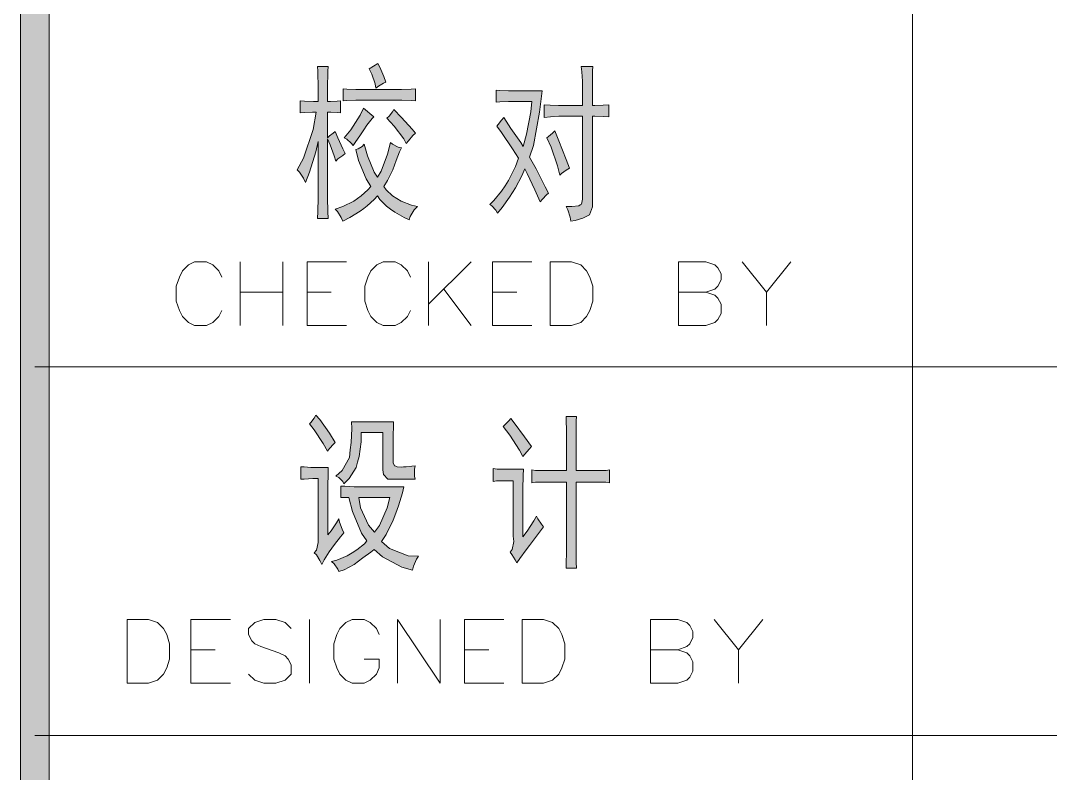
# Model space of a CAD drawing. Header units: millimetres. Extents: x 0 to 414, y 0 to 292.
# Drawn here: x 354.72 to 371.81, y 79.54 to 92.02 of the extents above; entities that cross this region are included whole.
import ezdxf

# ---------------------------------------------------------------- set-up
doc = ezdxf.new("R2010")
doc.units = ezdxf.units.MM

msp = doc.modelspace()

# ---------------------------------------------------------------- hatches: boundary and pattern name
h = msp.add_hatch(color=0)
h.dxf.hatch_style = 2
h.paths.add_polyline_path([(355.194306, 9.846028), (354.721583, 9.846028), (354.721583, 282.620861), (355.194306, 282.620861)])
h = msp.add_hatch(color=0)
h.dxf.hatch_style = 2
h.paths.add_polyline_path([(359.656944, 90.681528), (359.656944, 90.896722), (359.653417, 91.186), (359.649889, 91.260083), (359.826278, 91.260083), (359.819222, 91.186), (359.815694, 90.896722), (359.815694, 90.681528), (359.865083, 90.681528), (359.974444, 90.688583), (360.030889, 90.692111), (360.030889, 90.494556), (359.977972, 90.498083), (359.868611, 90.505139), (359.815694, 90.505139), (359.815694, 90.081806), (359.843917, 90.110028), (359.907417, 90.159417), (359.942694, 90.184111), (359.985028, 90.078278), (360.069694, 89.894833), (360.1085, 89.817222), (360.066167, 89.789), (359.985028, 89.729028), (359.94975, 89.69375), (359.925056, 89.781944), (359.858028, 89.965389), (359.815694, 90.060639), (359.815694, 89.196333), (359.815694, 89.083444), (359.819222, 88.857667), (359.826278, 88.74125), (359.649889, 88.74125), (359.653417, 88.857667), (359.656944, 89.083444), (359.656944, 89.196333), (359.656944, 90.018306), (359.621667, 89.848972), (359.515833, 89.510306), (359.448806, 89.340972), (359.417056, 89.408), (359.3465, 89.510306), (359.307694, 89.549111), (359.417056, 89.739611), (359.575806, 90.215861), (359.625194, 90.505139), (359.561694, 90.505139), (359.431167, 90.498083), (359.357083, 90.494556), (359.357083, 90.692111), (359.431167, 90.688583), (359.579333, 90.681528)])
h = msp.add_hatch(color=0)
h.dxf.hatch_style = 2
h.paths.add_polyline_path([(360.64825, 91.313), (360.68, 91.253028), (360.747028, 91.097806), (360.782306, 91.002556), (360.7435, 90.988444), (360.658833, 90.935528), (360.6165, 90.903778), (360.602389, 90.974333), (360.549472, 91.136611), (360.507139, 91.224806)])
h = msp.add_hatch(color=0)
h.dxf.hatch_style = 2
h.paths.add_polyline_path([(363.4105, 90.625083), (363.509278, 90.621556), (363.646861, 90.6145), (363.685667, 90.6145), (364.041972, 90.6145), (364.041972, 90.949639), (364.041972, 91.020194), (364.034917, 91.175417), (364.024333, 91.260083), (364.214833, 91.260083), (364.211306, 91.193056), (364.207778, 91.02725), (364.207778, 90.924944), (364.207778, 90.6145), (364.250111, 90.6145), (364.387694, 90.621556), (364.482944, 90.625083), (364.482944, 90.427528), (364.387694, 90.431056), (364.250111, 90.438111), (364.207778, 90.438111), (364.207778, 89.041111), (364.211306, 88.935278), (364.161917, 88.801222), (364.105472, 88.773), (364.049028, 88.748306), (363.922028, 88.7095), (363.851472, 88.695389), (363.837361, 88.762417), (363.802083, 88.885889), (363.773861, 88.942333), (363.865583, 88.942333), (363.982, 88.952917), (364.003167, 88.967028), (364.027861, 88.981139), (364.0455, 89.062278), (364.041972, 89.129306), (364.041972, 90.438111), (363.692722, 90.438111), (363.653917, 90.438111), (363.512806, 90.427528), (363.4105, 90.416944)])
h = msp.add_hatch(color=0)
h.dxf.hatch_style = 2
h.paths.add_polyline_path([(360.955167, 90.882611), (361.039833, 90.882611), (361.198583, 90.886139), (361.272667, 90.893194), (361.272667, 90.692111), (361.205639, 90.699167), (361.046889, 90.702694), (360.955167, 90.702694), (360.366028, 90.702694), (360.281361, 90.702694), (360.136722, 90.699167), (360.073222, 90.692111), (360.073222, 90.893194), (360.136722, 90.886139), (360.281361, 90.882611), (360.366028, 90.882611)])
h = msp.add_hatch(color=0)
h.dxf.hatch_style = 2
h.paths.add_polyline_path([(362.609694, 90.872028), (362.673194, 90.864972), (362.817833, 90.857917), (362.9025, 90.857917), (363.375222, 90.857917), (363.332889, 90.505139), (363.230583, 89.954806), (363.167083, 89.760778), (363.272917, 89.56675), (363.424611, 89.266889), (363.477528, 89.161056), (363.445778, 89.136361), (363.37875, 89.062278), (363.343472, 89.019944), (363.255278, 89.2175), (363.128278, 89.489139), (363.085944, 89.563222), (363.036556, 89.446806), (362.93425, 89.252778), (362.884861, 89.175167), (362.835472, 89.097556), (362.712, 88.924694), (362.634389, 88.829444), (362.606167, 88.878833), (362.539139, 88.952917), (362.503861, 88.974083), (362.574417, 89.041111), (362.701417, 89.196333), (362.761389, 89.284528), (362.817833, 89.372722), (362.930722, 89.602028), (362.983639, 89.739611), (362.884861, 89.898361), (362.701417, 90.166472), (362.620278, 90.272306), (362.644972, 90.300528), (362.701417, 90.371083), (362.736694, 90.416944), (362.856639, 90.237028), (363.018917, 90.000667), (363.06125, 89.937167), (363.114167, 90.13825), (363.184722, 90.508667), (363.202361, 90.681528), (362.9025, 90.681528), (362.817833, 90.681528), (362.673194, 90.678), (362.609694, 90.670944)])
h = msp.add_hatch(color=0)
h.dxf.hatch_style = 2
h.paths.add_polyline_path([(360.581222, 90.427528), (360.553, 90.399306), (360.468333, 90.289944), (360.415417, 90.212333), (360.3625, 90.131194), (360.274306, 90.000667), (360.239028, 89.951278), (360.207278, 89.990083), (360.133194, 90.057111), (360.090861, 90.081806), (360.200222, 90.212333), (360.355444, 90.45575), (360.408361, 90.572167)])
h = msp.add_hatch(color=0)
h.dxf.hatch_style = 2
h.paths.add_polyline_path([(360.912833, 90.547472), (361.039833, 90.416944), (361.216222, 90.222917), (361.272667, 90.159417), (361.230333, 90.117083), (361.15625, 90.028889), (361.120972, 89.983028), (361.082167, 90.060639), (360.919889, 90.272306), (360.796417, 90.406361), (360.835222, 90.438111), (360.891667, 90.508667)])
h = msp.add_hatch(color=0)
h.dxf.hatch_style = 2
h.paths.add_polyline_path([(363.583361, 90.194694), (363.653917, 90.028889), (363.773861, 89.718444), (363.826778, 89.573806), (363.770333, 89.545583), (363.692722, 89.489139), (363.668028, 89.460917), (363.629222, 89.612611), (363.523389, 89.923056), (363.452833, 90.081806), (363.481056, 90.099444), (363.548083, 90.155889)])
h = msp.add_hatch(color=0)
h.dxf.hatch_style = 2
h.paths.add_polyline_path([(360.422472, 89.972444), (360.478917, 89.781944), (360.58475, 89.510306), (360.641194, 89.429167), (360.701167, 89.524417), (360.810528, 89.810167), (360.856389, 90.004194), (360.891667, 89.972444), (360.983389, 89.926583), (361.039833, 89.916), (361.008083, 89.848972), (360.955167, 89.704333), (360.926944, 89.626722), (360.898722, 89.549111), (360.810528, 89.372722), (360.747028, 89.273944), (360.785833, 89.2175), (360.891667, 89.118722), (360.96575, 89.072861), (361.036306, 89.030528), (361.205639, 88.9635), (361.304417, 88.942333), (361.2515, 88.885889), (361.184472, 88.773), (361.170361, 88.720083), (361.085694, 88.758889), (360.930472, 88.847083), (360.859917, 88.896472), (360.792889, 88.945861), (360.68, 89.05875), (360.641194, 89.118722), (360.58475, 89.05875), (360.471861, 88.952917), (360.415417, 88.907056), (360.355444, 88.864722), (360.182583, 88.758889), (360.066167, 88.695389), (360.041472, 88.758889), (359.977972, 88.857667), (359.942694, 88.896472), (360.066167, 88.942333), (360.249611, 89.030528), (360.309583, 89.072861), (360.373083, 89.118722), (360.482444, 89.2175), (360.531833, 89.273944), (360.454222, 89.400944), (360.327222, 89.704333), (360.281361, 89.88425), (360.320167, 89.894833), (360.390722, 89.937167)])
h = msp.add_hatch(color=0)
h.dxf.hatch_style = 2
h.paths.add_polyline_path([(359.618139, 85.481583), (359.685167, 85.4075), (359.847444, 85.181722), (359.942694, 85.0265), (359.910944, 84.998278), (359.843917, 84.924194), (359.812167, 84.881861), (359.741611, 85.008861), (359.589917, 85.234639), (359.512306, 85.336944), (359.537, 85.358111), (359.589917, 85.428667)])
h = msp.add_hatch(color=0)
h.dxf.hatch_style = 2
h.paths.add_polyline_path([(363.777389, 84.560833), (363.777389, 85.114694), (363.777389, 85.224056), (363.773861, 85.396917), (363.770333, 85.456889), (363.943194, 85.456889), (363.939667, 85.386333), (363.936139, 85.259333), (363.936139, 85.202889), (363.936139, 84.560833), (364.278333, 84.560833), (364.327722, 84.560833), (364.437083, 84.564361), (364.493528, 84.571417), (364.493528, 84.35975), (364.430028, 84.366806), (364.327722, 84.370333), (364.285389, 84.370333), (363.936139, 84.370333), (363.936139, 83.262611), (363.936139, 83.195583), (363.939667, 83.033306), (363.943194, 82.941583), (363.770333, 82.941583), (363.773861, 83.033306), (363.777389, 83.188528), (363.777389, 83.252028), (363.777389, 84.370333), (363.452833, 84.370333), (363.392861, 84.370333), (363.265861, 84.366806), (363.205889, 84.35975), (363.205889, 84.571417), (363.265861, 84.564361), (363.382278, 84.560833), (363.438722, 84.560833)])
h = msp.add_hatch(color=0)
h.dxf.hatch_style = 2
h.paths.add_polyline_path([(360.884611, 84.416194), (360.814056, 84.416194), (360.739972, 84.493806), (360.732917, 84.571417), (360.732917, 85.192306), (360.369556, 85.192306), (360.369556, 85.037083), (360.341333, 84.793667), (360.313111, 84.701944), (360.288417, 84.61375), (360.172, 84.430306), (360.083806, 84.338583), (360.069694, 84.377389), (360.002667, 84.444417), (359.953278, 84.469111), (360.055583, 84.564361), (360.175528, 84.779556), (360.189639, 84.903028), (360.20375, 85.0265), (360.214333, 85.259333), (360.210806, 85.368694), (360.909306, 85.368694), (360.905778, 85.301667), (360.90225, 85.135861), (360.90225, 85.037083), (360.90225, 84.737222), (360.90225, 84.691361), (360.923417, 84.638444), (360.944583, 84.631389), (360.969278, 84.624333), (361.032778, 84.617278), (361.075111, 84.620806), (361.117444, 84.624333), (361.212694, 84.631389), (361.265611, 84.638444), (361.258556, 84.582), (361.258556, 84.469111), (361.265611, 84.416194)])
h = msp.add_hatch(color=0)
h.dxf.hatch_style = 2
h.paths.add_polyline_path([(362.856639, 85.425139), (362.909556, 85.351056), (363.078889, 85.118222), (363.195306, 84.959472), (363.160028, 84.913611), (363.089472, 84.832472), (363.054194, 84.793667), (363.001278, 84.8995), (362.839, 85.146444), (362.729639, 85.291083), (362.757861, 85.319306), (362.821361, 85.386333)])
h = msp.add_hatch(color=0)
h.dxf.hatch_style = 2
h.paths.add_polyline_path([(359.826278, 84.61375), (359.82275, 84.514972), (359.819222, 84.292722), (359.819222, 84.172778), (359.819222, 83.495444), (359.872139, 83.562472), (359.963861, 83.693), (360.002667, 83.760028), (360.01325, 83.707111), (360.055583, 83.590694), (360.083806, 83.527194), (360.030889, 83.460167), (359.932111, 83.333167), (359.88625, 83.273194), (359.840389, 83.213222), (359.755722, 83.079167), (359.720444, 83.005083), (359.688694, 83.068583), (359.628722, 83.163833), (359.593444, 83.195583), (359.628722, 83.241444), (359.660472, 83.368444), (359.660472, 83.449583), (359.660472, 84.426778), (359.572278, 84.426778), (359.427639, 84.419722), (359.371194, 84.416194), (359.371194, 84.624333), (359.424111, 84.620806), (359.537, 84.61375), (359.593444, 84.61375)])
h = msp.add_hatch(color=0)
h.dxf.hatch_style = 2
h.paths.add_polyline_path([(363.064778, 84.582), (363.057722, 84.476167), (363.054194, 84.253917), (363.054194, 84.1375), (363.054194, 83.460167), (363.12475, 83.555417), (363.237639, 83.728278), (363.279972, 83.805889), (363.304667, 83.760028), (363.361111, 83.671833), (363.396389, 83.6295), (363.163556, 83.319056), (363.110639, 83.244972), (363.004806, 83.100333), (362.955417, 83.029778), (362.927194, 83.079167), (362.87075, 83.167361), (362.846056, 83.206167), (362.874278, 83.252028), (362.9025, 83.382556), (362.895444, 83.474278), (362.895444, 84.3915), (362.786083, 84.3915), (362.61675, 84.387972), (362.563833, 84.380917), (362.563833, 84.592583), (362.630861, 84.585528), (362.722583, 84.582), (362.747278, 84.582)])
h = msp.add_hatch(color=0)
h.paths.add_polyline_path([(360.034417, 84.303306), (360.101444, 84.299778), (360.253139, 84.292722), (360.334278, 84.292722), (361.082167, 84.292722), (361.057472, 84.193944), (360.990444, 83.975222), (360.944583, 83.855278), (360.90225, 83.735333), (360.785833, 83.498972), (360.708222, 83.382556), (360.842278, 83.266139), (361.149194, 83.146194), (361.325583, 83.139139), (361.290306, 83.08975), (361.240917, 82.973333), (361.223278, 82.906306), (361.046889, 82.955694), (360.725861, 83.128556), (360.58475, 83.252028), (360.531833, 83.206167), (360.401306, 83.110917), (360.327222, 83.058), (360.253139, 83.005083), (360.090861, 82.916889), (360.002667, 82.885139), (359.985028, 82.927472), (359.921528, 83.012139), (359.879194, 83.050944), (359.967389, 83.072111), (360.14025, 83.146194), (360.221389, 83.195583), (360.302528, 83.244972), (360.426, 83.34375), (360.468333, 83.396667), (360.376611, 83.523667), (360.228444, 83.8835), (360.168472, 84.116333), (360.034417, 84.116333)])
h.paths.add_polyline_path([(360.591806, 83.537778), (360.676472, 83.650667), (360.803472, 83.939944), (360.849333, 84.116333), (360.334278, 84.116333), (360.3625, 83.943472), (360.493028, 83.654194)])

# ---------------------------------------------------------------- linework, layer by layer
at = {"color": 0, "lineweight": 0}
for points in [[(355.194306, 9.846028), (354.721583, 9.846028), (354.721583, 282.620861), (355.194306, 282.620861)], [(359.656944, 90.681528), (359.656944, 90.896722), (359.653417, 91.186), (359.649889, 91.260083), (359.826278, 91.260083), (359.819222, 91.186), (359.815694, 90.896722), (359.815694, 90.681528), (359.865083, 90.681528), (359.974444, 90.688583), (360.030889, 90.692111), (360.030889, 90.494556), (359.977972, 90.498083), (359.868611, 90.505139), (359.815694, 90.505139), (359.815694, 90.081806), (359.843917, 90.110028), (359.907417, 90.159417), (359.942694, 90.184111), (359.985028, 90.078278), (360.069694, 89.894833), (360.1085, 89.817222), (360.066167, 89.789), (359.985028, 89.729028), (359.94975, 89.69375), (359.925056, 89.781944), (359.858028, 89.965389), (359.815694, 90.060639), (359.815694, 89.196333), (359.815694, 89.083444), (359.819222, 88.857667), (359.826278, 88.74125), (359.649889, 88.74125), (359.653417, 88.857667), (359.656944, 89.083444), (359.656944, 89.196333), (359.656944, 90.018306), (359.621667, 89.848972), (359.515833, 89.510306), (359.448806, 89.340972), (359.417056, 89.408), (359.3465, 89.510306), (359.307694, 89.549111), (359.417056, 89.739611), (359.575806, 90.215861), (359.625194, 90.505139), (359.561694, 90.505139), (359.431167, 90.498083), (359.357083, 90.494556), (359.357083, 90.692111), (359.431167, 90.688583), (359.579333, 90.681528)], [(360.64825, 91.313), (360.68, 91.253028), (360.747028, 91.097806), (360.782306, 91.002556), (360.7435, 90.988444), (360.658833, 90.935528), (360.6165, 90.903778), (360.602389, 90.974333), (360.549472, 91.136611), (360.507139, 91.224806)], [(363.4105, 90.625083), (363.509278, 90.621556), (363.646861, 90.6145), (363.685667, 90.6145), (364.041972, 90.6145), (364.041972, 90.949639), (364.041972, 91.020194), (364.034917, 91.175417), (364.024333, 91.260083), (364.214833, 91.260083), (364.211306, 91.193056), (364.207778, 91.02725), (364.207778, 90.924944), (364.207778, 90.6145), (364.250111, 90.6145), (364.387694, 90.621556), (364.482944, 90.625083), (364.482944, 90.427528), (364.387694, 90.431056), (364.250111, 90.438111), (364.207778, 90.438111), (364.207778, 89.041111), (364.211306, 88.935278), (364.161917, 88.801222), (364.105472, 88.773), (364.049028, 88.748306), (363.922028, 88.7095), (363.851472, 88.695389), (363.837361, 88.762417), (363.802083, 88.885889), (363.773861, 88.942333), (363.865583, 88.942333), (363.982, 88.952917), (364.003167, 88.967028), (364.027861, 88.981139), (364.0455, 89.062278), (364.041972, 89.129306), (364.041972, 90.438111), (363.692722, 90.438111), (363.653917, 90.438111), (363.512806, 90.427528), (363.4105, 90.416944)], [(360.955167, 90.882611), (361.039833, 90.882611), (361.198583, 90.886139), (361.272667, 90.893194), (361.272667, 90.692111), (361.205639, 90.699167), (361.046889, 90.702694), (360.955167, 90.702694), (360.366028, 90.702694), (360.281361, 90.702694), (360.136722, 90.699167), (360.073222, 90.692111), (360.073222, 90.893194), (360.136722, 90.886139), (360.281361, 90.882611), (360.366028, 90.882611)], [(362.609694, 90.872028), (362.673194, 90.864972), (362.817833, 90.857917), (362.9025, 90.857917), (363.375222, 90.857917), (363.332889, 90.505139), (363.230583, 89.954806), (363.167083, 89.760778), (363.272917, 89.56675), (363.424611, 89.266889), (363.477528, 89.161056), (363.445778, 89.136361), (363.37875, 89.062278), (363.343472, 89.019944), (363.255278, 89.2175), (363.128278, 89.489139), (363.085944, 89.563222), (363.036556, 89.446806), (362.93425, 89.252778), (362.884861, 89.175167), (362.835472, 89.097556), (362.712, 88.924694), (362.634389, 88.829444), (362.606167, 88.878833), (362.539139, 88.952917), (362.503861, 88.974083), (362.574417, 89.041111), (362.701417, 89.196333), (362.761389, 89.284528), (362.817833, 89.372722), (362.930722, 89.602028), (362.983639, 89.739611), (362.884861, 89.898361), (362.701417, 90.166472), (362.620278, 90.272306), (362.644972, 90.300528), (362.701417, 90.371083), (362.736694, 90.416944), (362.856639, 90.237028), (363.018917, 90.000667), (363.06125, 89.937167), (363.114167, 90.13825), (363.184722, 90.508667), (363.202361, 90.681528), (362.9025, 90.681528), (362.817833, 90.681528), (362.673194, 90.678), (362.609694, 90.670944)], [(360.581222, 90.427528), (360.553, 90.399306), (360.468333, 90.289944), (360.415417, 90.212333), (360.3625, 90.131194), (360.274306, 90.000667), (360.239028, 89.951278), (360.207278, 89.990083), (360.133194, 90.057111), (360.090861, 90.081806), (360.200222, 90.212333), (360.355444, 90.45575), (360.408361, 90.572167)], [(360.912833, 90.547472), (361.039833, 90.416944), (361.216222, 90.222917), (361.272667, 90.159417), (361.230333, 90.117083), (361.15625, 90.028889), (361.120972, 89.983028), (361.082167, 90.060639), (360.919889, 90.272306), (360.796417, 90.406361), (360.835222, 90.438111), (360.891667, 90.508667)], [(363.583361, 90.194694), (363.653917, 90.028889), (363.773861, 89.718444), (363.826778, 89.573806), (363.770333, 89.545583), (363.692722, 89.489139), (363.668028, 89.460917), (363.629222, 89.612611), (363.523389, 89.923056), (363.452833, 90.081806), (363.481056, 90.099444), (363.548083, 90.155889)], [(360.422472, 89.972444), (360.478917, 89.781944), (360.58475, 89.510306), (360.641194, 89.429167), (360.701167, 89.524417), (360.810528, 89.810167), (360.856389, 90.004194), (360.891667, 89.972444), (360.983389, 89.926583), (361.039833, 89.916), (361.008083, 89.848972), (360.955167, 89.704333), (360.926944, 89.626722), (360.898722, 89.549111), (360.810528, 89.372722), (360.747028, 89.273944), (360.785833, 89.2175), (360.891667, 89.118722), (360.96575, 89.072861), (361.036306, 89.030528), (361.205639, 88.9635), (361.304417, 88.942333), (361.2515, 88.885889), (361.184472, 88.773), (361.170361, 88.720083), (361.085694, 88.758889), (360.930472, 88.847083), (360.859917, 88.896472), (360.792889, 88.945861), (360.68, 89.05875), (360.641194, 89.118722), (360.58475, 89.05875), (360.471861, 88.952917), (360.415417, 88.907056), (360.355444, 88.864722), (360.182583, 88.758889), (360.066167, 88.695389), (360.041472, 88.758889), (359.977972, 88.857667), (359.942694, 88.896472), (360.066167, 88.942333), (360.249611, 89.030528), (360.309583, 89.072861), (360.373083, 89.118722), (360.482444, 89.2175), (360.531833, 89.273944), (360.454222, 89.400944), (360.327222, 89.704333), (360.281361, 89.88425), (360.320167, 89.894833), (360.390722, 89.937167)], [(363.509278, 86.966778), (363.509278, 88.025111), (363.862056, 88.025111), (364.01375, 87.972194), (364.112528, 87.873417), (364.165444, 87.771111), (364.214833, 87.619417), (364.214833, 87.368944), (364.165444, 87.21725), (364.112528, 87.114944), (364.01375, 87.016167), (363.862056, 86.966778)], [(359.618139, 85.481583), (359.685167, 85.4075), (359.847444, 85.181722), (359.942694, 85.0265), (359.910944, 84.998278), (359.843917, 84.924194), (359.812167, 84.881861), (359.741611, 85.008861), (359.589917, 85.234639), (359.512306, 85.336944), (359.537, 85.358111), (359.589917, 85.428667)], [(363.777389, 84.560833), (363.777389, 85.114694), (363.777389, 85.224056), (363.773861, 85.396917), (363.770333, 85.456889), (363.943194, 85.456889), (363.939667, 85.386333), (363.936139, 85.259333), (363.936139, 85.202889), (363.936139, 84.560833), (364.278333, 84.560833), (364.327722, 84.560833), (364.437083, 84.564361), (364.493528, 84.571417), (364.493528, 84.35975), (364.430028, 84.366806), (364.327722, 84.370333), (364.285389, 84.370333), (363.936139, 84.370333), (363.936139, 83.262611), (363.936139, 83.195583), (363.939667, 83.033306), (363.943194, 82.941583), (363.770333, 82.941583), (363.773861, 83.033306), (363.777389, 83.188528), (363.777389, 83.252028), (363.777389, 84.370333), (363.452833, 84.370333), (363.392861, 84.370333), (363.265861, 84.366806), (363.205889, 84.35975), (363.205889, 84.571417), (363.265861, 84.564361), (363.382278, 84.560833), (363.438722, 84.560833)], [(360.884611, 84.416194), (360.814056, 84.416194), (360.739972, 84.493806), (360.732917, 84.571417), (360.732917, 85.192306), (360.369556, 85.192306), (360.369556, 85.037083), (360.341333, 84.793667), (360.313111, 84.701944), (360.288417, 84.61375), (360.172, 84.430306), (360.083806, 84.338583), (360.069694, 84.377389), (360.002667, 84.444417), (359.953278, 84.469111), (360.055583, 84.564361), (360.175528, 84.779556), (360.189639, 84.903028), (360.20375, 85.0265), (360.214333, 85.259333), (360.210806, 85.368694), (360.909306, 85.368694), (360.905778, 85.301667), (360.90225, 85.135861), (360.90225, 85.037083), (360.90225, 84.737222), (360.90225, 84.691361), (360.923417, 84.638444), (360.944583, 84.631389), (360.969278, 84.624333), (361.032778, 84.617278), (361.075111, 84.620806), (361.117444, 84.624333), (361.212694, 84.631389), (361.265611, 84.638444), (361.258556, 84.582), (361.258556, 84.469111), (361.265611, 84.416194)], [(362.856639, 85.425139), (362.909556, 85.351056), (363.078889, 85.118222), (363.195306, 84.959472), (363.160028, 84.913611), (363.089472, 84.832472), (363.054194, 84.793667), (363.001278, 84.8995), (362.839, 85.146444), (362.729639, 85.291083), (362.757861, 85.319306), (362.821361, 85.386333)], [(359.826278, 84.61375), (359.82275, 84.514972), (359.819222, 84.292722), (359.819222, 84.172778), (359.819222, 83.495444), (359.872139, 83.562472), (359.963861, 83.693), (360.002667, 83.760028), (360.01325, 83.707111), (360.055583, 83.590694), (360.083806, 83.527194), (360.030889, 83.460167), (359.932111, 83.333167), (359.88625, 83.273194), (359.840389, 83.213222), (359.755722, 83.079167), (359.720444, 83.005083), (359.688694, 83.068583), (359.628722, 83.163833), (359.593444, 83.195583), (359.628722, 83.241444), (359.660472, 83.368444), (359.660472, 83.449583), (359.660472, 84.426778), (359.572278, 84.426778), (359.427639, 84.419722), (359.371194, 84.416194), (359.371194, 84.624333), (359.424111, 84.620806), (359.537, 84.61375), (359.593444, 84.61375)], [(363.064778, 84.582), (363.057722, 84.476167), (363.054194, 84.253917), (363.054194, 84.1375), (363.054194, 83.460167), (363.12475, 83.555417), (363.237639, 83.728278), (363.279972, 83.805889), (363.304667, 83.760028), (363.361111, 83.671833), (363.396389, 83.6295), (363.163556, 83.319056), (363.110639, 83.244972), (363.004806, 83.100333), (362.955417, 83.029778), (362.927194, 83.079167), (362.87075, 83.167361), (362.846056, 83.206167), (362.874278, 83.252028), (362.9025, 83.382556), (362.895444, 83.474278), (362.895444, 84.3915), (362.786083, 84.3915), (362.61675, 84.387972), (362.563833, 84.380917), (362.563833, 84.592583), (362.630861, 84.585528), (362.722583, 84.582), (362.747278, 84.582)], [(360.034417, 84.303306), (360.101444, 84.299778), (360.253139, 84.292722), (360.334278, 84.292722), (361.082167, 84.292722), (361.057472, 84.193944), (360.990444, 83.975222), (360.944583, 83.855278), (360.90225, 83.735333), (360.785833, 83.498972), (360.708222, 83.382556), (360.842278, 83.266139), (361.149194, 83.146194), (361.325583, 83.139139), (361.290306, 83.08975), (361.240917, 82.973333), (361.223278, 82.906306), (361.046889, 82.955694), (360.725861, 83.128556), (360.58475, 83.252028), (360.531833, 83.206167), (360.401306, 83.110917), (360.327222, 83.058), (360.253139, 83.005083), (360.090861, 82.916889), (360.002667, 82.885139), (359.985028, 82.927472), (359.921528, 83.012139), (359.879194, 83.050944), (359.967389, 83.072111), (360.14025, 83.146194), (360.221389, 83.195583), (360.302528, 83.244972), (360.426, 83.34375), (360.468333, 83.396667), (360.376611, 83.523667), (360.228444, 83.8835), (360.168472, 84.116333), (360.034417, 84.116333)], [(360.591806, 83.537778), (360.676472, 83.650667), (360.803472, 83.939944), (360.849333, 84.116333), (360.334278, 84.116333), (360.3625, 83.943472), (360.493028, 83.654194)], [(356.489, 81.033056), (356.489, 82.091389), (356.841778, 82.091389), (356.993472, 82.042), (357.09225, 81.939694), (357.145167, 81.840917), (357.194556, 81.689222), (357.194556, 81.435222), (357.145167, 81.287056), (357.09225, 81.18475), (356.993472, 81.082444), (356.841778, 81.033056)], [(363.043611, 81.033056), (363.043611, 82.091389), (363.396389, 82.091389), (363.548083, 82.042), (363.650389, 81.939694), (363.699778, 81.840917), (363.749167, 81.689222), (363.749167, 81.435222), (363.699778, 81.287056), (363.650389, 81.18475), (363.548083, 81.082444), (363.396389, 81.033056)]]:
    msp.add_lwpolyline(points, close=True, dxfattribs=at)
for points in [[(369.517083, 67.133611), (369.517083, 114.980861)], [(358.062389, 87.771111), (358.013, 87.873417), (357.910694, 87.972194), (357.808389, 88.025111), (357.607306, 88.025111), (357.508528, 87.972194), (357.406222, 87.873417), (357.356833, 87.771111), (357.303917, 87.619417), (357.303917, 87.368944), (357.356833, 87.21725), (357.406222, 87.114944), (357.508528, 87.016167), (357.607306, 86.966778), (357.808389, 86.966778), (357.910694, 87.016167), (358.013, 87.114944), (358.062389, 87.21725)], [(358.365778, 86.966778), (358.365778, 88.025111)], [(359.071333, 88.025111), (359.071333, 86.966778)], [(359.4735, 86.966778), (359.4735, 88.025111), (360.129667, 88.025111)], [(361.188, 87.771111), (361.138611, 87.873417), (361.036306, 87.972194), (360.937528, 88.025111), (360.736444, 88.025111), (360.634139, 87.972194), (360.531833, 87.873417), (360.482444, 87.771111), (360.433056, 87.619417), (360.433056, 87.368944), (360.482444, 87.21725), (360.531833, 87.114944), (360.634139, 87.016167), (360.736444, 86.966778), (360.937528, 86.966778), (361.036306, 87.016167), (361.138611, 87.114944), (361.188, 87.21725)], [(361.491389, 86.966778), (361.491389, 88.025111)], [(362.196944, 88.025111), (361.491389, 87.319556)], [(362.549722, 86.966778), (362.549722, 88.025111), (363.205889, 88.025111)], [(365.636528, 86.966778), (365.636528, 88.025111), (366.088083, 88.025111), (366.239778, 87.972194), (366.289167, 87.922806), (366.342083, 87.824028), (366.342083, 87.721722), (366.289167, 87.619417), (366.239778, 87.570028), (366.088083, 87.520639)], [(366.694861, 88.025111), (367.097028, 87.520639), (367.502722, 88.025111)], [(358.365778, 87.520639), (359.071333, 87.520639)], [(359.4735, 87.520639), (359.875667, 87.520639)], [(361.741861, 87.570028), (362.196944, 86.966778)], [(362.549722, 87.520639), (362.955417, 87.520639)], [(365.636528, 87.520639), (366.088083, 87.520639), (366.239778, 87.467722), (366.289167, 87.418333), (366.342083, 87.319556), (366.342083, 87.167861), (366.289167, 87.065556), (366.239778, 87.016167), (366.088083, 86.966778), (365.636528, 86.966778)], [(367.097028, 87.520639), (367.097028, 86.966778)], [(359.4735, 86.966778), (360.129667, 86.966778)], [(362.549722, 86.966778), (363.205889, 86.966778)], [(354.957944, 86.282389), (404.237472, 86.282389)], [(357.547333, 81.033056), (357.547333, 82.091389), (358.2035, 82.091389)], [(359.212444, 81.939694), (359.110139, 82.042), (358.958444, 82.091389), (358.757361, 82.091389), (358.605667, 82.042), (358.503361, 81.939694), (358.503361, 81.840917), (358.556278, 81.738611), (358.605667, 81.689222), (358.707972, 81.639833), (359.007833, 81.537528), (359.110139, 81.488139), (359.159528, 81.435222), (359.212444, 81.336444), (359.212444, 81.18475), (359.110139, 81.082444), (358.958444, 81.033056), (358.757361, 81.033056), (358.605667, 81.082444), (358.503361, 81.18475)], [(359.512306, 81.033056), (359.512306, 82.091389)], [(360.672944, 81.840917), (360.623556, 81.939694), (360.52125, 82.042), (360.422472, 82.091389), (360.221389, 82.091389), (360.119083, 82.042), (360.016778, 81.939694), (359.967389, 81.840917), (359.918, 81.689222), (359.918, 81.435222), (359.967389, 81.287056), (360.016778, 81.18475), (360.119083, 81.082444), (360.221389, 81.033056), (360.422472, 81.033056), (360.52125, 81.082444), (360.623556, 81.18475), (360.672944, 81.287056), (360.672944, 81.435222), (360.422472, 81.435222)], [(360.976333, 81.033056), (360.976333, 82.091389), (361.681889, 81.033056), (361.681889, 82.091389)], [(362.087583, 81.033056), (362.087583, 82.091389), (362.740222, 82.091389)], [(365.170861, 81.033056), (365.170861, 82.091389), (365.625944, 82.091389), (365.774111, 82.042), (365.827028, 81.992611), (365.876417, 81.890306), (365.876417, 81.791528), (365.827028, 81.689222), (365.774111, 81.639833), (365.625944, 81.586917)], [(366.229194, 82.091389), (366.631361, 81.586917), (367.037056, 82.091389)], [(357.547333, 81.586917), (357.9495, 81.586917)], [(362.087583, 81.586917), (362.48975, 81.586917)], [(365.170861, 81.586917), (365.625944, 81.586917), (365.774111, 81.537528), (365.827028, 81.488139), (365.876417, 81.385833), (365.876417, 81.234139), (365.827028, 81.135361), (365.774111, 81.082444), (365.625944, 81.033056), (365.170861, 81.033056)], [(366.631361, 81.586917), (366.631361, 81.033056)], [(357.547333, 81.033056), (358.2035, 81.033056)], [(362.087583, 81.033056), (362.740222, 81.033056)], [(354.957944, 80.16875), (404.237472, 80.16875)]]:
    msp.add_lwpolyline(points, dxfattribs=at)

doc.saveas('drawing.dxf')
